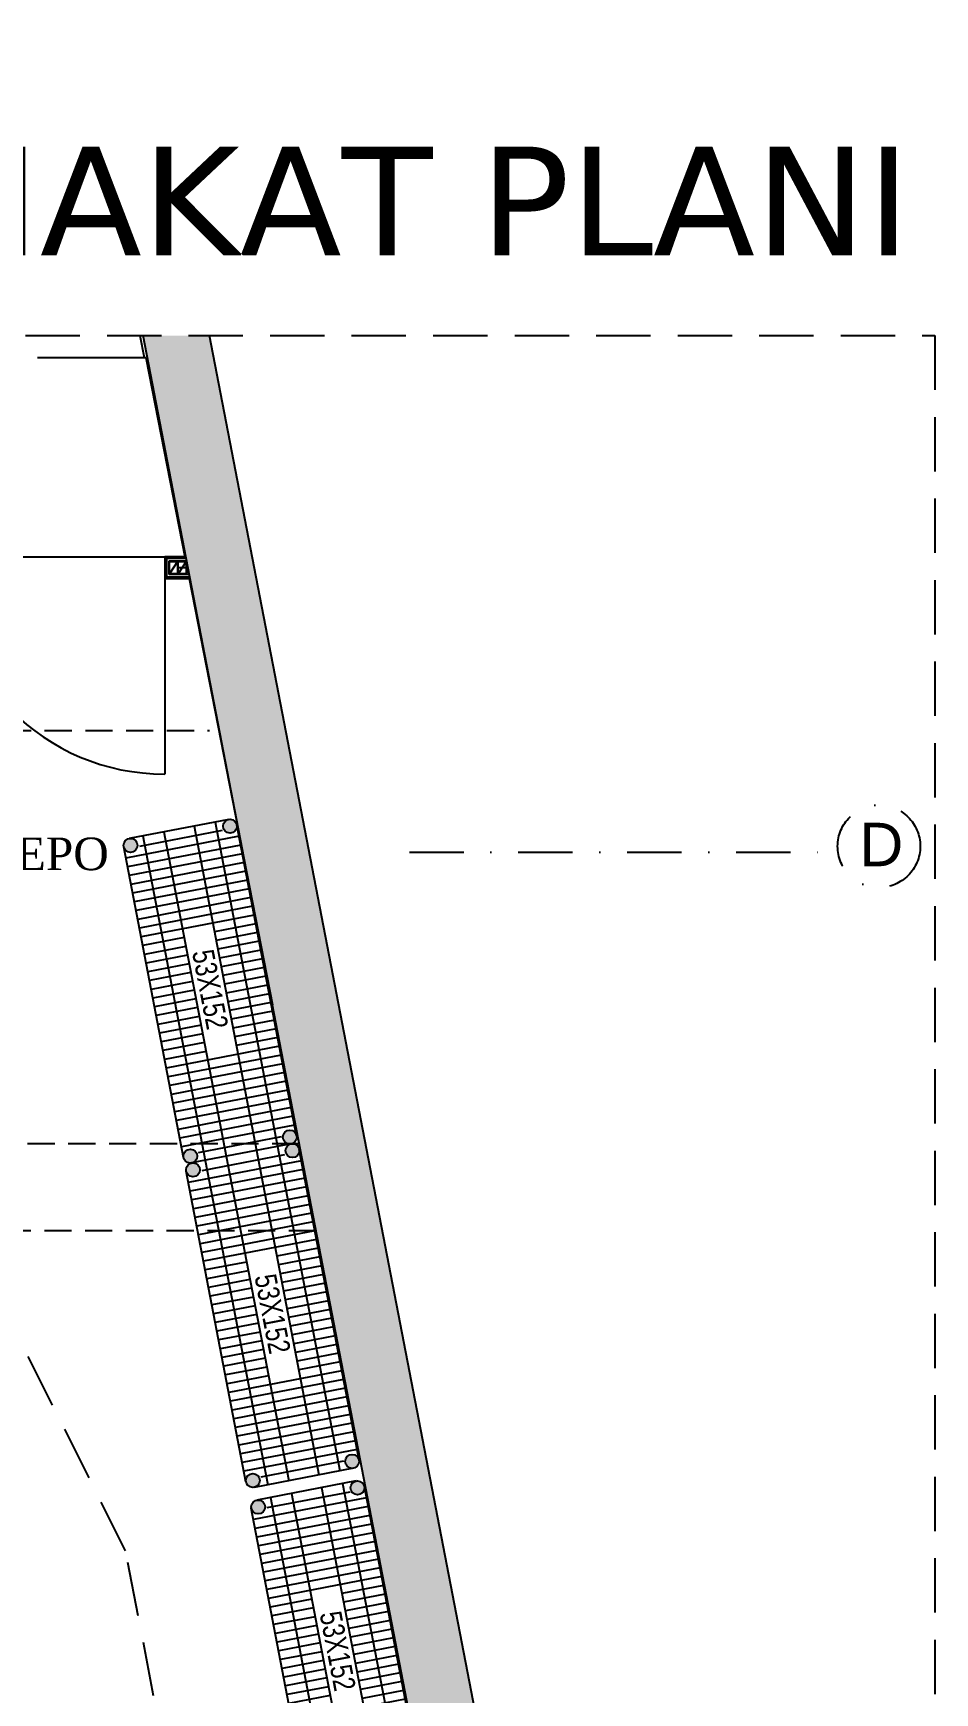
# Model space of a CAD drawing. Header units: millimetres. Extents: x -29311 to -3405, y 28913 to 42880.
# Drawn here: x -13086 to -12671, y 40569 to 41333 of the extents above; entities that cross this region are included whole.
import ezdxf
from ezdxf.enums import TextEntityAlignment as Align

# ---------------------------------------------------------------- set-up
doc = ezdxf.new("R2010")
doc.units = ezdxf.units.MM
for name, pattern in [('( Hidden )', [0.375, 0.25, -0.125]), ('DASHDOT2', [0.5, 0.25, -0.125, 0, -0.125]), ('HIDDEN', [0.375, 0.25, -0.125]), ('HIDDEN2', [0.1875, 0.125, -0.0625])]:
    doc.linetypes.add(name, pattern=pattern)
for name, color, linetype in [('A-AKS.', 57, 'DASHDOT2'), ('A-BA', 1, 'Continuous'), ('A-BA-HIDDEN', 136, 'HIDDEN'), ('A-DUVAR-ALCIPAN', 9, 'Continuous'), ('A-DUVAR-ALCIPAN-CELIK', 144, 'Continuous'), ('A-HIDDEN', 8, 'HIDDEN2'), ('A-MERDIVEN', 125, 'Continuous'), ('A-SIVA-IC', 97, 'Continuous'), ('A-YALITIM-ISI', 251, 'BATTING'), ('A-YAZI', 136, 'Continuous'), ('vaz_bina2', 161, 'Continuous'), ('yazı1', 7, 'Continuous')]:
    doc.layers.add(name, color=color, linetype=linetype)
doc.layers.add('continious2', color=253, linetype='Continuous', lineweight=25)
doc.layers.add('tarama-betonarme', color=252, linetype='Continuous', lineweight=13)
doc.styles.get("Standard").update_dxf_attribs({"font": 'arial.ttf'})
doc.styles.add('style1', font='turkce.shx', dxfattribs={"height": 100})
doc.styles.add('text1', font='arial.ttf')
doc.styles.add('YAZ-50', font='times.ttf', dxfattribs={"width": 0.9})
doc.linetypes.add('BATTING', pattern='A,0.00254,-2.54,[134,ltypeshp.shx,S=2.54,R=0,X=-2.54,Y=0],-5.08,[134,ltypeshp.shx,S=2.54,R=180,X=2.54,Y=0],-2.54', length=10.16254)

# ---------------------------------------------------------------- blocks, each defined once
blk = doc.blocks.new('53x152 tel')
at = {"lineweight": -2}
h = blk.add_hatch(color=256, dxfattribs=at)
h.paths.add_polyline_path([(3.2, 46.6, 1), (-3.2, 46.6, 1)])
h.paths.add_polyline_path([(-3.2, 0, 1), (3.2, 0, 1)])
h = blk.add_hatch(color=256, dxfattribs=at)
h.paths.add_polyline_path([(142.4, 46.6, 1), (148.8, 46.6, 1)])
h.paths.add_polyline_path([(142.4, 0, 1), (148.8, 0, 1)])
for p, q in [((-3.2, 46.59), (-3.2, 0)), ((145.6, 49.8), (0, 49.8)), ((148.8, 46.59), (148.8, 0)), ((145.6, -3.2), (0, -3.2))]:
    blk.add_line(p, q)
for centre in [(0, 46.6), (145.6, 46.6), (0, 0), (145.6, 0)]:
    blk.add_circle(centre, 3.2)
at = {"layer": 'continious2'}
for p, q in [((5.33, 49.8), (5.33, -3.2)), ((9.43, 49.8), (9.43, -3.2)), ((13.53, 49.8), (13.53, -3.2)), ((17.63, 49.8), (17.63, -3.2)), ((21.73, 49.8), (21.73, -3.2)), ((25.83, 49.8), (25.83, -3.2)), ((29.93, 49.8), (29.93, -3.2)), ((34.03, 49.8), (34.03, -3.2)), ((38.13, 49.8), (38.13, -3.2)), ((42.23, 49.8), (42.23, -3.2)), ((46.33, 49.8), (46.33, 30.38)), ((50.43, 49.8), (50.43, 30.38)), ((54.53, 49.8), (54.53, 30.38)), ((58.63, 49.8), (58.63, 30.38)), ((62.73, 49.8), (62.73, 30.38)), ((66.83, 49.8), (66.83, 30.38)), ((70.93, 49.8), (70.93, 30.38)), ((75.03, 49.8), (75.03, 30.38)), ((79.13, 49.8), (79.13, 30.38)), ((83.23, 49.8), (83.23, 30.38)), ((87.33, 49.8), (87.33, 30.38)), ((91.43, 49.8), (91.43, 30.38)), ((95.53, 49.8), (95.53, 30.38)), ((99.63, 49.8), (99.63, 30.38)), ((103.73, 49.8), (103.73, -3.2)), ((107.83, 49.8), (107.83, -3.2)), ((111.93, 49.8), (111.93, -3.2)), ((116.03, 49.8), (116.03, -3.2)), ((120.13, 49.8), (120.13, -3.2)), ((124.23, 49.8), (124.23, -3.2)), ((128.33, 49.8), (128.33, -3.2)), ((132.43, 49.8), (132.43, -3.2)), ((136.53, 49.8), (136.53, -3.2)), ((140.63, 49.8), (140.63, -3.2)), ((-3.2, 40.23), (148.8, 40.23)), ((1.23, 42.71), (1.23, 3.89)), ((144.73, 42.71), (144.73, 3.89)), ((-3.2, 30.38), (148.8, 30.38)), ((-3.2, 16.21), (148.8, 16.21)), ((46.33, 16.21), (46.33, -3.2)), ((50.43, 16.21), (50.43, -3.2)), ((54.53, 16.21), (54.53, -3.2)), ((58.63, 16.21), (58.63, -3.2)), ((62.73, 16.21), (62.73, -3.2)), ((66.83, 16.21), (66.83, -3.2)), ((70.93, 16.21), (70.93, -3.2)), ((75.03, 16.21), (75.03, -3.2)), ((79.13, 16.21), (79.13, -3.2)), ((83.23, 16.21), (83.23, -3.2)), ((87.33, 16.21), (87.33, -3.2)), ((91.43, 16.21), (91.43, -3.2)), ((95.53, 16.21), (95.53, -3.2)), ((99.63, 16.21), (99.63, -3.2)), ((-3.2, 6.37), (148.8, 6.37))]:
    blk.add_line(p, q, dxfattribs=at)
at = {"style": 'style1', "width": 0.8}
blk.add_text('53X152', height=10, dxfattribs=at).set_placement((53.57, 18.48))
blk = doc.blocks.new('40 60')
at = {"layer": 'A-DUVAR-ALCIPAN-CELIK'}
for points in [[(82132.16, 6001.66), (82132.16, 6007.66), (82128.16, 6007.66), (82128.16, 6001.66)], [(82132.01, 6001.81), (82132.01, 6007.51), (82128.31, 6007.51), (82128.31, 6001.81)]]:
    blk.add_lwpolyline(points, close=True, dxfattribs=at)
blk.add_lwpolyline([(82128.31, 6007.51), (82132.01, 6001.81)], dxfattribs=at)
blk = doc.blocks.new('MUTFAK K')
at = {"layer": 'tarama-betonarme'}
h = blk.add_hatch(dxfattribs=at)
h.set_pattern_fill('ANSI35', color=256, scale=25, style=0)
h.set_pattern_definition([(45, (-64940.6515, 55821.3245), (-4.4194174, 4.4194174), []), (45, (-64936.232, 55821.3245), (-4.4194174, 4.4194174), [7.8125, -1.5625, 0, -1.5625])])
h.paths.add_polyline_path([(-13004.71, 41193.82), (-13539.34, 41193.82), (-13539.34, 40456.67), (-12862.78, 40459.08)])
h.paths.add_polyline_path([(-13035.27, 41193.82), (-13539.34, 41193.82), (-13539.34, 40486.67), (-12899.11, 40488.95)])
at = {"layer": 'A-AKS.', "ltscale": 100}
blk.add_line((-12912.78, 40956.2), (-12715.59, 40956.2), dxfattribs=at)
blk.add_circle((-12696.78, 40958.87), 19, dxfattribs=at)
at = {"layer": 'A-BA'}
for p, q in [((-12899.11, 40488.95), (-13035.27, 41193.82)), ((-12862.78, 40459.08), (-13004.71, 41193.82))]:
    blk.add_line(p, q, dxfattribs=at)
at = {"layer": 'A-BA-HIDDEN', "ltscale": 50}
for points in [[(-13249.83, 41092.08), (-13020.21, 41092.08)], [(-13249.33, 41012.08), (-13004.76, 41012.08)], [(-12963.43, 40821.94), (-13249.83, 40821.94)], [(-12955.71, 40781.94), (-13249.83, 40781.94)]]:
    blk.add_lwpolyline(points, dxfattribs=at)
at = {"layer": 'A-DUVAR-ALCIPAN'}
for points in [[(-13025.3, 41092.25), (-13025.3, 41082.08), (-13013.68, 41082.08)], [(-13025.3, 41092.08), (-13025.3, 40992.08)], [(-13015.61, 41092.08), (-13025.3, 41092.08), (-13025.3, 41082.08), (-13013.68, 41082.08)], [(-13015.47, 41091.33), (-13024.55, 41091.33), (-13024.55, 41082.83), (-13013.83, 41082.83)], [(-13015.23, 41090.08), (-13023.3, 41090.08), (-13023.3, 41084.08), (-13014.07, 41084.08)], [(-13020.21, 41092.08), (-13016.05, 41092.08)], [(-13020.21, 41082.08), (-13014.1, 41082.08)]]:
    blk.add_lwpolyline(points, dxfattribs=at)
blk.add_arc((-13025.3, 41092.08), 100, 180, 270, dxfattribs=at)
at = {"layer": 'A-HIDDEN', "linetype": '( Hidden )', "ltscale": 100}
blk.add_lwpolyline([(-12671.07, 40213.36), (-13539.34, 40213.36), (-13539.34, 41193.82), (-12671.07, 41193.82)], close=True, dxfattribs=at)
at = {"layer": 'A-MERDIVEN'}
for points in [[(-13083.85, 41183.82), (-13033.96, 41183.82), (-13016.05, 41092.08)], [(-13400.3, 41092.08), (-13015.84, 41092.08)], [(-13020.21, 41092.08), (-13015.84, 41092.08)], [(-13014.1, 41082.08), (-12975.79, 40885.93)]]:
    blk.add_lwpolyline(points, dxfattribs=at)
at = {"layer": 'A-SIVA-IC'}
blk.add_lwpolyline([(-13036.79, 41193.82), (-13034.86, 41183.82)], dxfattribs=at)
at = {"layer": 'A-YALITIM-ISI', "ltscale": 0.25}
blk.add_lwpolyline([(-13019.3, 41087.08), (-13014.65, 41087.08)], dxfattribs=at)
at = {"lineweight": -2, "rotation": 280.8933532219619}
for p in [(-13041.06, 40959.28), (-13012.34, 40810.02), (-12982.38, 40654.89)]:
    blk.add_blockref('53x152 tel', p, dxfattribs=at)
at = {"layer": 'A-DUVAR-ALCIPAN-CELIK', "xscale": -1}
for p in [(69108.86, 35082.42), (69112.9, 35082.42)]:
    blk.add_blockref('40 60', p, dxfattribs=at)
at = {"layer": 'A-AKS.', "ltscale": 100, "insert": (-12705.73, 40969.69), "char_height": 20, "width": 18.8945, "attachment_point": 1, "style": 'text1'}
blk.add_mtext('D', dxfattribs=at)
at = {"layer": 'A-YAZI', "style": 'YAZ-50'}
blk.add_text('ASMAKAT DEPO', height=15, dxfattribs=at).set_placement((-13139.47, 40947.9), align=Align.CENTER)
at = {"layer": 'yazı1', "insert": (-13536.82, 41280.8), "char_height": 50, "width": 1514.585, "attachment_point": 1}
blk.add_mtext('{\\fVerdana|b0|i0|c162|p34;MUTFAK ASMAKAT PLANI }', dxfattribs=at)

msp = doc.modelspace()

# ---------------------------------------------------------------- linework, layer by layer
at = {"layer": 'vaz_bina2', "linetype": '( Hidden )', "ltscale": 100}
msp.add_lwpolyline([(-19048.76, 41087.28), (-18805.18, 39221.08), (-13792.17, 39238.89), (-12774.38, 39242.51), (-13043.32, 40634.75), (-13285.11, 41117.08), (-13613.35, 41407.74), (-13970.55, 41596.35), (-14341.7, 41706.43), (-14710.49, 41755.81), (-19113.74, 41585.13)], close=True, dxfattribs=at)

# ---------------------------------------------------------------- block references
msp.add_blockref('MUTFAK K', (0, 0))

doc.saveas('drawing.dxf')
